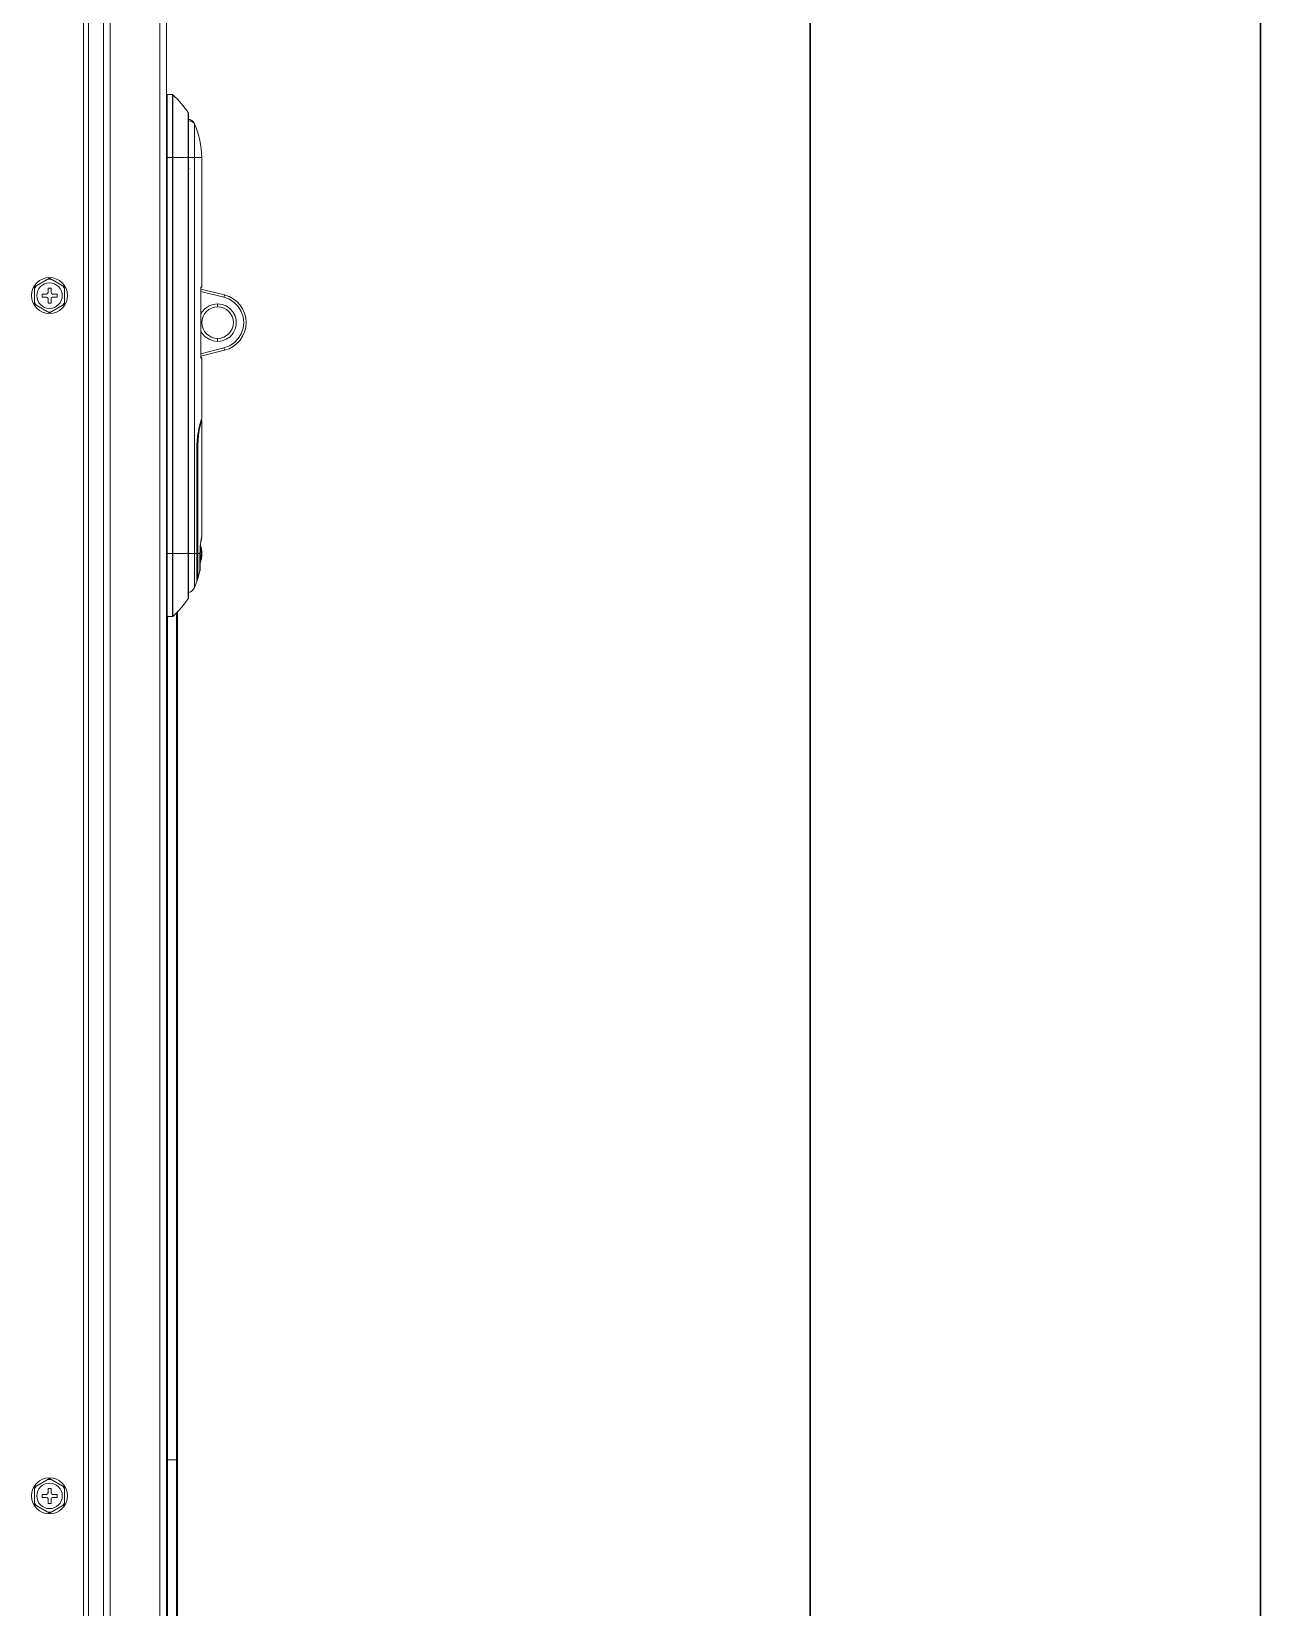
# Model space of a CAD drawing. Header units: millimetres. Extents: x 55614 to 110757, y -66981 to -47484.
# Drawn here: x 72005 to 72414, y -51712 to -51187 of the extents above; entities that cross this region are included whole.
import ezdxf

# ---------------------------------------------------------------- set-up
doc = ezdxf.new("R2010")
doc.units = ezdxf.units.MM
doc.layers.get('0').update_dxf_attribs({"lineweight": 15})
doc.layers.add('AM_0', color=7, linetype='Continuous', lineweight=30)
doc.layers.add('THICK', color=7, linetype='Continuous', lineweight=0)

# ---------------------------------------------------------------- blocks, each defined once
blk = doc.blocks.new('tuy67ui67')
at = {"color": 136, "linetype": 'Continuous'}
for p, q in [((18894.03, 14431.9), (18894.03, 16506.9)), ((18896.23, 14434.1), (18896.23, 16504.7)), ((18875.23, 14431.9), (18875.23, 16474.9)), ((18877.43, 14434.1), (18877.43, 16474.9)), ((18870.23, 15482.9), (18870.23, 14431.4)), ((18868.53, 15481.2), (18868.53, 14433.1)), ((18896.43, 15423.9), (18898.16, 15423.9)), ((18896.43, 15249.9), (18896.43, 15423.9)), ((18898.16, 15249.9), (18898.16, 15423.9)), ((18898.29, 15249.95), (18898.29, 15423.85)), ((18903.46, 15417.74), (18903.46, 15268.15)), ((18903.53, 15256.33), (18903.53, 15417.48)), ((18905.56, 15414.16), (18905.57, 15414.17)), ((18905.56, 15259.61), (18905.56, 15414.16)), ((18896.23, 15402.9), (18907.93, 15402.9)), ((18907.93, 15402.9), (18907.93, 15359.77)), ((18852.23, 15359.79), (18857.23, 15362.68)), ((18857.23, 15362.68), (18862.23, 15359.79)), ((18852.23, 15354.02), (18852.23, 15359.79)), ((18856.23, 15357.4), (18854.73, 15357.4)), ((18854.73, 15357.4), (18854.73, 15356.4)), ((18857.73, 15359.4), (18856.73, 15359.4)), ((18856.73, 15359.4), (18856.73, 15357.9)), ((18857.73, 15357.9), (18857.73, 15359.4)), ((18859.73, 15357.4), (18858.23, 15357.4)), ((18859.73, 15356.4), (18859.73, 15357.4)), ((18862.23, 15354.02), (18862.23, 15359.79)), ((18915.53, 15357.12), (18907.65, 15359.09)), ((18907.66, 15359.39), (18907.69, 15359.62)), ((18907.66, 15359.32), (18907.66, 15359.39)), ((18907.66, 15359.12), (18907.66, 15359.18)), ((18907.66, 15359.12), (18907.66, 15359.12)), ((18907.66, 15336.69), (18907.66, 15359.12)), ((18907.66, 15336.69), (18907.66, 15359.12)), ((18907.66, 15358.26), (18915.35, 15356.35)), ((18907.67, 15359.57), (18907.69, 15359.57)), ((18907.69, 15359.57), (18907.67, 15359.57)), ((18907.67, 15359.57), (18907.69, 15359.57)), ((18907.67, 15359.44), (18907.68, 15359.57)), ((18907.68, 15359.57), (18907.7, 15359.68)), ((18907.69, 15359.62), (18907.72, 15359.77)), ((18907.74, 15359.76), (18907.7, 15359.7)), ((18907.7, 15359.68), (18907.7, 15359.7)), ((18907.72, 15359.77), (18907.75, 15359.81)), ((18907.75, 15359.81), (18907.74, 15359.76)), ((18907.93, 15359.77), (18907.75, 15359.81)), ((18852.23, 15354.02), (18857.23, 15351.13)), ((18854.73, 15356.4), (18856.23, 15356.4)), ((18856.73, 15355.9), (18856.73, 15354.4)), ((18856.73, 15354.4), (18857.73, 15354.4)), ((18857.23, 15351.13), (18862.23, 15354.02)), ((18857.73, 15354.4), (18857.73, 15355.9)), ((18858.23, 15356.4), (18859.73, 15356.4)), ((18913.23, 15353.15), (18913.25, 15354.15)), ((18913.25, 15341.65), (18913.23, 15342.65)), ((18915.53, 15338.69), (18907.65, 15336.72)), ((18915.35, 15339.46), (18907.66, 15337.54)), ((18907.66, 15336.69), (18907.66, 15336.69)), ((18907.66, 15336.42), (18907.66, 15336.69)), ((18907.69, 15336.19), (18907.66, 15336.42)), ((18907.68, 15336.24), (18907.67, 15336.34)), ((18907.69, 15336.24), (18907.67, 15336.23)), ((18907.67, 15336.23), (18907.69, 15336.24)), ((18907.69, 15336.24), (18907.67, 15336.23)), ((18907.7, 15336.11), (18907.73, 15336.08)), ((18907.73, 15336.08), (18907.75, 15336)), ((18907.75, 15336), (18907.85, 15336.02)), ((18907.85, 15336.02), (18907.91, 15336.04)), ((18907.91, 15336.04), (18907.93, 15336.04)), ((18907.93, 15336.04), (18907.93, 15316)), ((18907.63, 15315.05), (18907.85, 15315.75)), ((18907.68, 15315.13), (18907.85, 15315.67)), ((18907.85, 15315.75), (18907.93, 15316)), ((18907.85, 15315.67), (18907.91, 15315.85)), ((18907.91, 15315.85), (18907.93, 15316)), ((18907.93, 15276.4), (18907.93, 15315.2)), ((18906.39, 15306.9), (18906.36, 15306.9)), ((18906.36, 15261.64), (18906.36, 15306.9)), ((18906.39, 15306.9), (18906.47, 15306.9)), ((18906.39, 15261.8), (18906.39, 15306.9)), ((18906.66, 15306.9), (18906.47, 15306.9)), ((18906.47, 15262.4), (18906.47, 15306.9)), ((18906.66, 15262.54), (18906.66, 15306.9)), ((18907.39, 15271.79), (18907.46, 15272.99)), ((18907.4, 15272.09), (18907.47, 15273.25)), ((18907.57, 15273.58), (18907.58, 15273.56)), ((18907.58, 15273.56), (18907.57, 15273.58)), ((18907.69, 15273.26), (18907.58, 15273.56)), ((18907.69, 15273.26), (18907.69, 15273.28)), ((18907.69, 15273.28), (18907.75, 15273.09)), ((18907.76, 15273.07), (18907.69, 15273.26)), ((18907.7, 15275.01), (18907.81, 15275.72)), ((18907.82, 15272.88), (18907.76, 15273.07)), ((18907.81, 15275.72), (18907.88, 15276.07)), ((18907.82, 15275.84), (18907.91, 15276.26)), ((18907.86, 15272.69), (18907.82, 15272.88)), ((18907.88, 15276.07), (18907.9, 15276.16)), ((18907.9, 15276.16), (18907.92, 15276.31)), ((18907.92, 15276.31), (18907.9, 15276.22)), ((18907.91, 15276.26), (18907.93, 15276.4)), ((18907.93, 15276.4), (18907.92, 15276.31)), ((18907.38, 15270.9), (18896.23, 15270.9)), ((18903.46, 15268.15), (18903.46, 15256.12)), ((18907.37, 15270.9), (18907.4, 15272.09)), ((18907.37, 15265.3), (18907.37, 15270.9)), ((18907.38, 15270.9), (18907.39, 15271.79)), ((18907.38, 15265.44), (18907.38, 15270.9)), ((18907.57, 15272.35), (18907.6, 15272.37)), ((18907.57, 15269.46), (18907.6, 15269.44)), ((18907.58, 15268.25), (18907.57, 15268.23)), ((18907.58, 15268.25), (18907.57, 15268.23)), ((18907.58, 15272.36), (18907.62, 15272.52)), ((18907.58, 15272.12), (18907.58, 15272.36)), ((18907.62, 15271.85), (18907.58, 15272.12)), ((18907.58, 15269.69), (18907.62, 15269.96)), ((18907.58, 15269.45), (18907.58, 15269.69)), ((18907.58, 15268.25), (18907.61, 15268.32)), ((18907.6, 15272.37), (18907.67, 15272.44)), ((18907.6, 15272.3), (18907.62, 15272.38)), ((18907.6, 15272.31), (18907.61, 15272.33)), ((18907.6, 15272.24), (18907.6, 15272.31)), ((18907.6, 15272.13), (18907.6, 15272.24)), ((18907.6, 15272.15), (18907.6, 15272.24)), ((18907.6, 15272.15), (18907.73, 15272.15)), ((18907.62, 15271.91), (18907.6, 15272.13)), ((18907.6, 15269.65), (18907.61, 15269.76)), ((18907.73, 15269.65), (18907.6, 15269.65)), ((18907.6, 15269.57), (18907.6, 15269.65)), ((18907.6, 15269.5), (18907.6, 15269.57)), ((18907.61, 15269.45), (18907.6, 15269.5)), ((18907.61, 15272.37), (18907.64, 15272.38)), ((18907.61, 15269.76), (18907.62, 15269.86)), ((18907.62, 15269.42), (18907.61, 15269.45)), ((18907.61, 15268.32), (18907.69, 15268.54)), ((18907.62, 15272.52), (18907.69, 15272.6)), ((18907.62, 15272.38), (18907.62, 15272.39)), ((18907.67, 15271.7), (18907.62, 15271.91)), ((18907.69, 15271.58), (18907.62, 15271.85)), ((18907.62, 15269.96), (18907.69, 15270.23)), ((18907.62, 15269.86), (18907.64, 15269.99)), ((18907.63, 15269.44), (18907.62, 15269.44)), ((18907.62, 15269.42), (18907.62, 15269.42)), ((18907.64, 15269.43), (18907.63, 15269.44)), ((18907.64, 15272.38), (18907.7, 15272.4)), ((18907.64, 15269.99), (18907.67, 15270.1)), ((18907.7, 15269.41), (18907.64, 15269.43)), ((18907.67, 15272.44), (18907.7, 15272.54)), ((18907.7, 15271.62), (18907.67, 15271.7)), ((18907.67, 15270.1), (18907.7, 15270.19)), ((18907.75, 15272.62), (18907.69, 15272.6)), ((18907.7, 15271.62), (18907.69, 15271.58)), ((18907.69, 15271.58), (18907.75, 15271.37)), ((18907.75, 15270.44), (18907.69, 15270.23)), ((18907.7, 15269.3), (18907.69, 15269.21)), ((18907.69, 15269.21), (18907.75, 15269.18)), ((18907.69, 15268.54), (18907.76, 15268.73)), ((18907.75, 15268.72), (18907.69, 15268.53)), ((18907.69, 15268.54), (18907.69, 15268.53)), ((18907.7, 15272.4), (18907.76, 15272.43)), ((18907.76, 15271.41), (18907.7, 15271.62)), ((18907.7, 15270.19), (18907.76, 15270.4)), ((18907.7, 15270.19), (18907.7, 15270.2)), ((18907.76, 15269.38), (18907.7, 15269.41)), ((18907.73, 15272.15), (18907.73, 15271.5)), ((18907.73, 15270.31), (18907.73, 15269.65)), ((18907.75, 15271.37), (18907.81, 15271.16)), ((18907.81, 15270.65), (18907.75, 15270.44)), ((18907.75, 15269.18), (18907.81, 15269.16)), ((18907.76, 15272.43), (18907.85, 15272.52)), ((18907.82, 15271.2), (18907.76, 15271.41)), ((18907.76, 15270.4), (18907.82, 15270.61)), ((18907.83, 15269.32), (18907.76, 15269.38)), ((18907.76, 15269.38), (18907.84, 15269.3)), ((18907.76, 15268.73), (18907.82, 15268.93)), ((18907.81, 15271.16), (18907.85, 15270.95)), ((18907.85, 15270.86), (18907.81, 15270.65)), ((18907.81, 15269.16), (18907.85, 15269.14)), ((18907.86, 15270.98), (18907.82, 15271.2)), ((18907.82, 15270.61), (18907.86, 15270.83)), ((18907.82, 15268.93), (18907.86, 15269.12)), ((18907.85, 15269.28), (18907.83, 15269.32)), ((18907.84, 15269.3), (18907.86, 15269.21)), ((18907.86, 15272.69), (18907.85, 15272.71)), ((18907.86, 15272.69), (18907.85, 15272.71)), ((18907.86, 15272.57), (18907.85, 15272.67)), ((18907.85, 15272.52), (18907.87, 15272.61)), ((18907.86, 15270.92), (18907.85, 15270.95)), ((18907.85, 15270.86), (18907.86, 15270.92)), ((18907.86, 15270.83), (18907.85, 15270.86)), ((18907.86, 15269.24), (18907.85, 15269.28)), ((18907.86, 15269.13), (18907.85, 15269.14)), ((18907.85, 15269.1), (18907.86, 15269.13)), ((18907.85, 15269.1), (18907.86, 15269.12)), ((18907.87, 15272.61), (18907.86, 15272.69)), ((18907.86, 15272.57), (18907.87, 15272.61)), ((18907.86, 15270.98), (18907.86, 15270.98)), ((18907.86, 15270.83), (18907.87, 15270.86)), ((18907.87, 15269.21), (18907.86, 15269.24)), ((18907.86, 15269.12), (18907.87, 15269.17)), ((18907.87, 15269.17), (18907.87, 15269.21)), ((18907.93, 15271.95), (18907.93, 15269.85)), ((18906.47, 15262.4), (18906.39, 15262.4)), ((18907.37, 15265.3), (18906.66, 15262.54)), ((18907.38, 15265.4), (18907.37, 15265.3)), ((18905.56, 15259.61), (18906.36, 15261.64)), ((18906.39, 15261.8), (18906.36, 15261.64)), ((18903.46, 15256.12), (18903.46, 15256.07)), ((18896.43, 15249.9), (18898.16, 15249.9)), ((18896.53, 15249.9), (18896.53, 14521.9)), ((18899.53, 15251.26), (18899.53, 14521.9)), ((18899.83, 15251.58), (18899.83, 14522.2)), ((18899.83, 14968.9), (18896.23, 14968.9)), ((18852.23, 14959.79), (18857.23, 14962.68)), ((18852.23, 14954.02), (18852.23, 14959.79)), ((18857.73, 14959.4), (18856.73, 14959.4)), ((18856.73, 14959.4), (18856.73, 14957.9)), ((18857.23, 14962.68), (18862.23, 14959.79)), ((18857.73, 14957.9), (18857.73, 14959.4)), ((18862.23, 14954.02), (18862.23, 14959.79)), ((18852.23, 14954.02), (18857.23, 14951.13)), ((18856.23, 14957.4), (18854.73, 14957.4)), ((18854.73, 14957.4), (18854.73, 14956.4)), ((18854.73, 14956.4), (18856.23, 14956.4)), ((18856.73, 14955.9), (18856.73, 14954.4)), ((18856.73, 14954.4), (18857.73, 14954.4)), ((18857.23, 14951.13), (18862.23, 14954.02)), ((18857.73, 14954.4), (18857.73, 14955.9)), ((18859.73, 14957.4), (18858.23, 14957.4)), ((18858.23, 14956.4), (18859.73, 14956.4)), ((18859.73, 14956.4), (18859.73, 14957.4))]:
    blk.add_line(p, q, dxfattribs=at)
for points in [[(18903.53, 15415.62), (18903.99, 15415.55), (18904.63, 15415.25), (18905.17, 15414.78), (18905.56, 15414.16)], [(18903.53, 15415.09), (18904.2, 15415.04), (18904.79, 15414.85), (18905.27, 15414.52), (18905.56, 15414.16)], [(18903.53, 15399.74), (18903.59, 15399.67), (18903.64, 15399.42), (18903.6, 15399.17), (18903.53, 15399)], [(18907.66, 15359.12), (18907.66, 15359.18), (18907.66, 15359.32), (18907.67, 15359.44)], [(18915.35, 15356.35), (18915.43, 15356.64), (18915.49, 15356.89), (18915.52, 15357.06), (18915.53, 15357.12)], [(18907.66, 15350.59), (18908.12, 15351.47), (18909.13, 15352.6), (18910.38, 15353.45), (18911.79, 15353.98), (18913.25, 15354.15)], [(18913.25, 15354.15), (18914.71, 15353.98), (18916.1, 15353.46), (18917.35, 15352.62), (18918.36, 15351.5), (18919.08, 15350.16), (18919.45, 15348.68), (18919.46, 15347.16), (18919.09, 15345.68), (18918.38, 15344.34), (18917.37, 15343.21), (18916.12, 15342.35), (18914.71, 15341.83), (18913.25, 15341.65)], [(18915.35, 15356.35), (18917.16, 15355.68), (18918.77, 15354.63), (18920.11, 15353.25), (18921.11, 15351.62), (18921.74, 15349.81), (18921.95, 15347.9), (18921.74, 15346), (18921.11, 15344.19), (18920.11, 15342.55), (18918.77, 15341.18), (18917.16, 15340.13), (18915.35, 15339.46)], [(18913.25, 15341.65), (18911.8, 15341.83), (18910.4, 15342.35), (18909.15, 15343.19), (18908.14, 15344.31), (18907.66, 15345.21)], [(18907.67, 15336.34), (18907.66, 15336.46), (18907.66, 15336.6), (18907.66, 15336.69)], [(18907.71, 15336.1), (18907.71, 15336.1), (18907.7, 15336.12), (18907.69, 15336.17), (18907.68, 15336.24)], [(18907.75, 15336), (18907.72, 15336.04), (18907.69, 15336.19)], [(18915.35, 15339.46), (18915.43, 15339.17), (18915.49, 15338.91), (18915.52, 15338.75), (18915.53, 15338.69)], [(18906.36, 15306.9), (18906.42, 15308.75), (18906.64, 15310.68), (18906.96, 15312.48), (18907.31, 15313.92), (18907.63, 15315.05)], [(18906.39, 15306.9), (18906.42, 15308.31), (18906.58, 15310.03), (18906.82, 15311.64), (18907.12, 15313.07), (18907.42, 15314.25), (18907.68, 15315.13)], [(18906.66, 15306.9), (18906.72, 15308.69), (18906.9, 15310.44), (18907.15, 15312.04), (18907.44, 15313.37), (18907.7, 15314.37), (18907.87, 15314.99), (18907.93, 15315.2)], [(18907.93, 15315.2), (18907.93, 15315.26), (18907.88, 15315.34), (18907.8, 15315.39), (18907.77, 15315.4)], [(18906.47, 15306.9), (18906.53, 15308.79), (18906.71, 15310.58), (18906.95, 15312.11), (18907.22, 15313.42), (18907.39, 15314.12)], [(18907.46, 15272.99), (18907.57, 15274.08), (18907.7, 15275.01)], [(18907.47, 15273.25), (18907.58, 15274.29), (18907.71, 15275.17), (18907.82, 15275.84)], [(18907.75, 15273.09), (18907.81, 15272.9), (18907.85, 15272.71)], [(18907.69, 15269.21), (18907.62, 15269.28), (18907.58, 15269.45)], [(18907.6, 15269.44), (18907.66, 15269.38), (18907.7, 15269.3)], [(18907.7, 15272.54), (18907.7, 15272.56), (18907.69, 15272.58), (18907.69, 15272.6)], [(18907.7, 15270.2), (18907.7, 15270.21), (18907.69, 15270.22), (18907.69, 15270.23)], [(18907.85, 15272.67), (18907.81, 15272.65), (18907.75, 15272.62)], [(18907.85, 15269.1), (18907.81, 15268.91), (18907.75, 15268.72)], [(18907.76, 15272.43), (18907.83, 15272.49), (18907.86, 15272.57)], [(18907.85, 15272.67), (18907.86, 15272.67), (18907.86, 15272.69)], [(18907.86, 15270.98), (18907.86, 15270.97), (18907.86, 15270.96), (18907.85, 15270.95)], [(18907.86, 15269.21), (18907.86, 15269.18), (18907.86, 15269.16), (18907.85, 15269.14)], [(18907.87, 15270.86), (18907.86, 15270.96), (18907.86, 15270.98)]]:
    blk.add_lwpolyline(points, dxfattribs=at)
for centre, radius in [((18857.23, 15356.9), 6), ((18857.23, 15356.9), 4.25), ((18913.23, 15347.9), 5.25), ((18857.23, 14956.9), 6), ((18857.23, 14956.9), 4.25)]:
    blk.add_circle(centre, radius, dxfattribs=at)
for centre, radius, start, end in [((18896.43, 15423.7), 0.2, 90, 180), ((18898.16, 15423.7), 0.2, 48.4347, 90), ((18879.71, 15402.9), 28, 31.8703, 48.4346), ((18903.03, 15417.48), 0.5, 359.9999, 32.0041), ((18903.28, 15413.17), 2.5, 23.7329, 84.0542), ((18879.93, 15402.9), 28, 0, 23.7303), ((18857.23, 15356.9), 5.47, 84.0076, 95.9924), ((18857.23, 15356.9), 5.47, 144.0076, 155.9924), ((18856.23, 15357.9), 0.5, 270, 0), ((18858.23, 15357.9), 0.5, 180, 270), ((18857.23, 15356.9), 5.47, 24.0076, 35.9924), ((18907.73, 15359.77), 0.2, 256.0048, 0.0003), ((18913.23, 15347.9), 9.5, 283.9998, 76.0002), ((18857.23, 15356.9), 5.47, 204.0076, 215.9924), ((18856.23, 15355.9), 0.5, 0, 90), ((18858.23, 15355.9), 0.5, 90, 180), ((18857.23, 15356.9), 5.47, 324.0076, 335.9924), ((18857.23, 15356.9), 5.47, 264.0076, 275.9924), ((18907.73, 15336.04), 0.2, 359.9995, 103.9951), ((18902.49, 15270.9), 5.75, 27.7805, 28.6259), ((18902.49, 15270.9), 5.75, 328.6089, 332.2195), ((18907.73, 15271.95), 0.2, 0, 90), ((18907.73, 15269.85), 0.2, 270, 0), ((18906.47, 15262.6), 0.2, 270, 342.6289), ((18902.81, 15260.82), 3, 283.9867, 336.2122), ((18879.71, 15270.9), 28, 311.5654, 328.1297), ((18903.03, 15256.33), 0.5, 327.9959, 0.0001), ((18896.43, 15250.1), 0.2, 180, 270), ((18898.16, 15250.1), 0.2, 270, 311.5653), ((18857.23, 14956.9), 5.47, 144.0076, 155.9924), ((18856.23, 14957.9), 0.5, 270, 0), ((18857.23, 14956.9), 5.47, 84.0076, 95.9924), ((18858.23, 14957.9), 0.5, 180, 270), ((18857.23, 14956.9), 5.47, 24.0076, 35.9924), ((18857.23, 14956.9), 5.47, 204.0076, 215.9924), ((18856.23, 14955.9), 0.5, 0, 90), ((18858.23, 14955.9), 0.5, 90, 180), ((18857.23, 14956.9), 5.47, 324.0076, 335.9924), ((18857.23, 14956.9), 5.47, 264.0076, 275.9924)]:
    blk.add_arc(centre, radius, start, end, dxfattribs=at)

msp = doc.modelspace()

# ---------------------------------------------------------------- linework, layer by layer
at = {"layer": 'AM_0'}
for points in [[(72262.5, -52638.855), (72414.5, -52638.855), (72414.5, -49978.855), (72262.5, -49978.855)], [(72264.5, -49978.855), (72264.5, -52638.855)]]:
    msp.add_lwpolyline(points, dxfattribs=at)

# ---------------------------------------------------------------- block references
at = {"layer": 'THICK', "lineweight": -3}
msp.add_blockref('tuy67ui67', (53153.765, -66631.759), dxfattribs=at)

doc.saveas('drawing.dxf')
